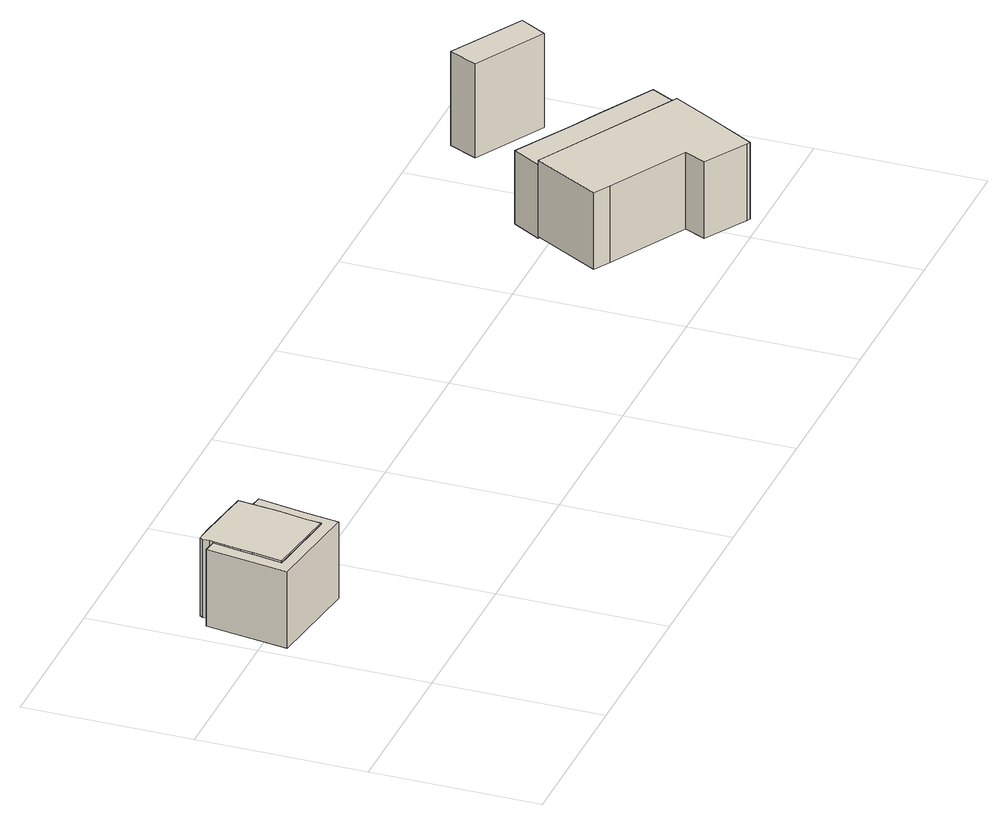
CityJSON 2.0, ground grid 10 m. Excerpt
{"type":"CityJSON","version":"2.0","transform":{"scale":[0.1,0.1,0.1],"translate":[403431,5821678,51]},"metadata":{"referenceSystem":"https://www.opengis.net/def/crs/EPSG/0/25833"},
"CityObjects":{
"building1":{"type":"Building","attributes":{"Gemeindeschluessel":"11000010","BezugspunktDach":"2200","function":"51009_1610","measuredHeight":4.84,"storeysAboveGround":0},"address":[{"country":"Germany","locality":"Berlin"}],"geometry":[{"type":"Solid","lod":"1","boundaries":[[[[0,1,2,3,4,5,6,7,8,9,10]],[[11,12,13,14,15,16,17,18,19,20,21]],[[11,21,10,9]],[[12,11,9,8]],[[13,12,8,7]],[[14,13,7,6]],[[15,14,6,5]],[[16,15,5,4]],[[17,16,4,3]],[[18,17,3,2]],[[19,18,2,1]],[[20,19,1,0]],[[21,20,0,10]]]]}]},
"building2":{"type":"Building","attributes":{"Gemeindeschluessel":"11000010","BezugspunktDach":"2200","function":"31001_2000","measuredHeight":5.88,"storeysAboveGround":1},"address":[{"country":"Germany","locality":"Berlin","thoroughfareNumber":"99 (14)","thoroughfareName":"Eisenacher Straße"}],"geometry":[{"type":"Solid","lod":"1","boundaries":[[[[22,23,24,25,26,27,28,29,30,31,32,33,34,35]],[[13,36,12,37,38,39,40,41,42,17,43,16,15,14]],[[13,14,35,34]],[[36,13,34,33]],[[12,36,33,32]],[[37,12,32,31]],[[38,37,31,30]],[[39,38,30,29]],[[40,39,29,28]],[[41,40,28,27]],[[42,41,27,26]],[[17,42,26,25]],[[43,17,25,24]],[[16,43,24,23]],[[15,16,23,22]],[[14,15,22,35]]]]}]},
"building3":{"type":"Building","attributes":{"Gemeindeschluessel":"11000010","BezugspunktDach":"2200","function":"31001_2000","measuredHeight":5.93,"storeysAboveGround":1},"address":[{"country":"Germany","locality":"Berlin","thoroughfareNumber":"99 (13)","thoroughfareName":"Eisenacher Straße"}],"geometry":[{"type":"Solid","lod":"1","boundaries":[[[[44,45,46,47,48,49,50,51,52]],[[53,54,55,56,57,58,59,60,61]],[[53,61,52,51]],[[54,53,51,50]],[[55,54,50,49]],[[56,55,49,48]],[[57,56,48,47]],[[58,57,47,46]],[[59,58,46,45]],[[60,59,45,44]],[[61,60,44,52]]]]}]},
"building4":{"type":"Building","attributes":{"Gemeindeschluessel":"11000010","BezugspunktDach":"2200","function":"51009_1610","measuredHeight":4.64,"storeysAboveGround":0},"address":[{"country":"Germany","locality":"Berlin"}],"geometry":[{"type":"Solid","lod":"1","boundaries":[[[[62,63,64,65,66,67]],[[68,69,70,71,72,73]],[[68,73,67,66]],[[69,68,66,65]],[[70,69,65,64]],[[71,70,64,63]],[[72,71,63,62]],[[73,72,62,67]]]]}]},
"building5":{"type":"Building","attributes":{"Gemeindeschluessel":"11000010","BezugspunktDach":"2200","function":"31001_2000","measuredHeight":5.85,"storeysAboveGround":1},"address":[{"country":"Germany","locality":"Berlin","thoroughfareNumber":"99 (12)","thoroughfareName":"Eisenacher Straße"}],"geometry":[{"type":"Solid","lod":"1","boundaries":[[[[74,75,76,77]],[[78,79,80,81]],[[78,81,77,76]],[[79,78,76,75]],[[80,79,75,74]],[[81,80,74,77]]]]}]}
},
"vertices":[
[67,78,58],[70,99,58],[75,127,58],[67,128,58],[62,95,58],[61,86,58],[16,92,58],[19,110,58],[23,134,58],[15,135,58],[8,86,58],[15,135,10],[23,134,10],[19,110,10],[16,92,10],[61,86,10],[62,95,10],[67,128,10],[75,127,10],[70,99,10],[67,78,10],[8,86,10],
[61,86,59],[62,95,59],[65,111,59],[67,128,59],[68,136,59],[55,138,59],[33,141,59],[24,142,59],[23,140,59],[23,136,59],[23,134,59],[20,117,59],[19,110,59],[16,92,59],[20,117,10],[23,136,10],[23,140,10],[24,142,10],[33,141,10],[55,138,10],[68,136,10],[65,111,10],
[439,58,65],[486,32,65],[480,19,65],[506,4,65],[508,3,65],[527,36,65],[538,56,65],[451,104,65],[429,64,65],[451,104,17],[538,56,17],[527,36,17],[508,3,17],[506,4,17],[480,19,17],[486,32,17],[439,58,17],[429,64,17],
[538,56,62],[547,73,62],[511,93,62],[496,101,62],[461,121,62],[451,104,62],[461,121,16],[496,101,16],[511,93,16],[547,73,16],[538,56,16],[451,104,16],
[554,138,80],[563,154,80],[519,179,80],[511,162,80],[519,179,21],[563,154,21],[554,138,21],[511,162,21]
]}
